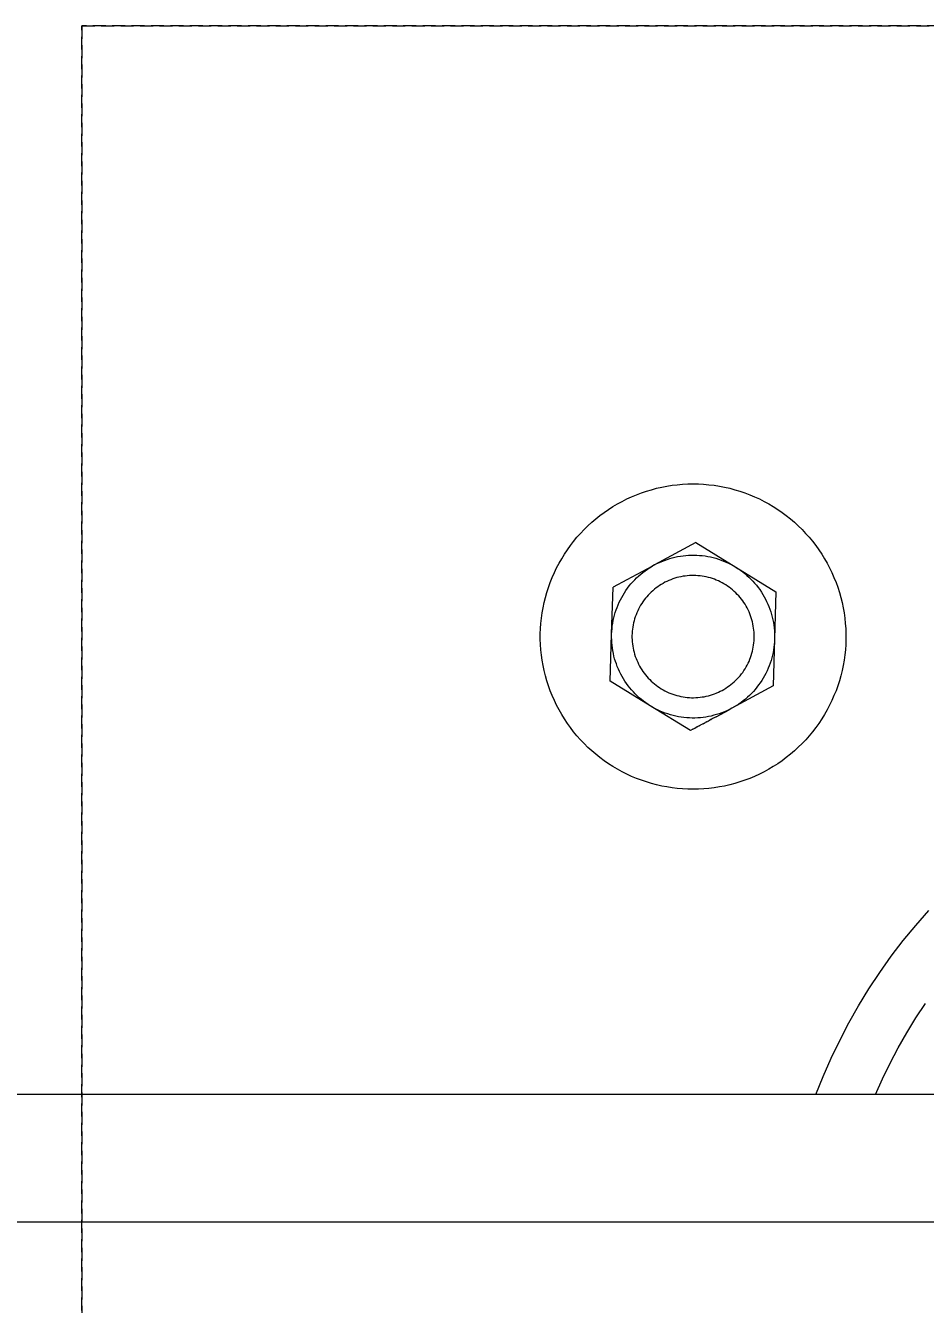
# Model space of a CAD drawing. Header units: millimetres. Extents: x -124 to 15640, y 659 to 4121.
# Drawn here: x 270.8 to 359.1, y 912.4 to 1038 of the extents above; entities that cross this region are included whole.
import ezdxf

# ---------------------------------------------------------------- set-up
doc = ezdxf.new("R2010")
doc.units = ezdxf.units.MM
doc.linetypes.add('HIDDEN', pattern=[1.905, 1.27, -0.635])
doc.layers.add('ZANO_R', color=7, linetype='Continuous', lineweight=0)
doc.layers.add('ZANO_R_przerywana', color=7, linetype='HIDDEN', lineweight=0)
doc.styles.add('Arial', font='arial.ttf')
doc.styles.get("Standard").update_dxf_attribs({"font": 'ARIALUNI.TTF'})
doc.dimstyles.new('pl i ang', dxfattribs={"dimtxt": 50, "dimasz": 50, "dimexe": 1.25, "dimexo": 0.625, "dimgap": 10, "dimtad": 1, "dimtoh": 1, "dimtxsty": 'Standard', "dimcen": 2.5, "dimclrd": 1, "dimclre": 1, "dimclrt": 1, "dimadec": 0, "dimazin": 0, "dimtfac": 1, "dimtmove": 0, "dimatfit": 3, "dimfxl": 1, "dimarcsym": 1})

# ---------------------------------------------------------------- blocks, each defined once
blk = doc.blocks.new('*D468')
at = {"layer": 'ZANO_R', "color": 1, "lineweight": -2}
for p, q in [((266.29, 1038.02), (96.05, 1038.02)), ((106.05, 828.01), (106.05, 998.02)), ((266.29, 788.01), (96.05, 788.01))]:
    blk.add_line(p, q, dxfattribs=at)
at = {"layer": 'ZANO_R', "color": 1}
for points in [[(112.72, 998.02), (99.39, 998.02), (106.05, 1038.02)], [(99.39, 828.01), (112.72, 828.01), (106.05, 788.01)]]:
    blk.add_solid(points, dxfattribs=at)
at = {"layer": 'ZANO_R', "color": 1, "insert": (75.63, 913.02), "char_height": 40, "attachment_point": 5, "rotation": 90, "style": 'Arial'}
blk.add_mtext('250', dxfattribs=at)

msp = doc.modelspace()

# ---------------------------------------------------------------- linework, layer by layer
at = {"layer": 'ZANO_R'}
for p, q in [((331.21, 992.14), (331.7, 992.3)), ((331.7, 992.3), (332.2, 992.45)), ((332.2, 992.45), (332.7, 992.59)), ((332.7, 992.59), (333.21, 992.7)), ((333.21, 992.7), (333.71, 992.8)), ((333.71, 992.8), (334.23, 992.88)), ((334.23, 992.88), (334.74, 992.94)), ((334.74, 992.94), (335.26, 992.99)), ((335.26, 992.99), (335.77, 993.01)), ((335.77, 993.01), (336.29, 993.02)), ((336.29, 993.02), (336.81, 993.01)), ((336.81, 993.01), (337.32, 992.99)), ((337.32, 992.99), (337.84, 992.94)), ((337.84, 992.94), (338.35, 992.88)), ((338.35, 992.88), (338.87, 992.8)), ((338.87, 992.8), (339.37, 992.7)), ((339.37, 992.7), (339.88, 992.59)), ((339.88, 992.59), (340.38, 992.45)), ((340.38, 992.45), (340.88, 992.3)), ((340.88, 992.3), (341.37, 992.14)), ((328.42, 990.79), (328.87, 991.06)), ((328.87, 991.06), (329.32, 991.3)), ((329.32, 991.3), (329.78, 991.54)), ((329.78, 991.54), (330.25, 991.75)), ((330.25, 991.75), (330.73, 991.95)), ((330.73, 991.95), (331.21, 992.14)), ((341.37, 992.14), (341.85, 991.95)), ((341.85, 991.95), (342.33, 991.75)), ((342.33, 991.75), (342.8, 991.54)), ((342.8, 991.54), (343.26, 991.3)), ((343.26, 991.3), (343.72, 991.06)), ((343.72, 991.06), (344.16, 990.79)), ((326.74, 989.59), (327.14, 989.91)), ((327.14, 989.91), (327.56, 990.22)), ((327.56, 990.22), (327.98, 990.51)), ((327.98, 990.51), (328.42, 990.79)), ((344.16, 990.79), (344.6, 990.51)), ((344.6, 990.51), (345.02, 990.22)), ((345.02, 990.22), (345.44, 989.91)), ((345.44, 989.91), (345.84, 989.59)), ((325.24, 988.16), (325.59, 988.54)), ((325.59, 988.54), (325.96, 988.9)), ((325.96, 988.9), (326.34, 989.25)), ((326.34, 989.25), (326.74, 989.59)), ((345.84, 989.59), (346.24, 989.25)), ((346.24, 989.25), (346.62, 988.9)), ((346.62, 988.9), (346.99, 988.54)), ((346.99, 988.54), (347.34, 988.16)), ((324.25, 986.96), (324.56, 987.37)), ((324.56, 987.37), (324.89, 987.77)), ((324.89, 987.77), (325.24, 988.16)), ((347.34, 988.16), (347.69, 987.77)), ((347.69, 987.77), (348.02, 987.38)), ((348.02, 987.38), (348.33, 986.97)), ((323.39, 985.67), (323.66, 986.11)), ((323.66, 986.11), (323.95, 986.54)), ((323.95, 986.54), (324.25, 986.96)), ((336.56, 987.26), (332.49, 985.06)), ((335.58, 985.99), (335.85, 986.01)), ((335.85, 986.01), (336.12, 986.02)), ((336.12, 986.02), (336.39, 986.02)), ((336.39, 986.02), (336.66, 986.01)), ((336.56, 987.26), (340.49, 984.83)), ((336.66, 986.01), (336.93, 986)), ((348.33, 986.97), (348.64, 986.54)), ((348.64, 986.54), (348.92, 986.11)), ((348.92, 986.11), (349.19, 985.67)), ((322.67, 984.3), (322.89, 984.76)), ((322.89, 984.76), (323.13, 985.22)), ((323.13, 985.22), (323.39, 985.67)), ((332.23, 984.92), (329.8, 983.61)), ((331.8, 984.64), (332.02, 984.79)), ((332.02, 984.79), (332.26, 984.93)), ((332.49, 985.06), (332.23, 984.92)), ((332.26, 984.93), (332.49, 985.06)), ((332.49, 985.06), (332.73, 985.19)), ((332.73, 985.19), (332.98, 985.3)), ((332.98, 985.3), (333.22, 985.41)), ((333.22, 985.41), (333.47, 985.51)), ((333.47, 985.51), (333.73, 985.6)), ((333.73, 985.6), (333.99, 985.68)), ((333.99, 985.68), (334.25, 985.76)), ((334.25, 985.76), (334.51, 985.82)), ((334.51, 985.82), (334.77, 985.88)), ((334.77, 985.88), (335.04, 985.92)), ((335.04, 985.92), (335.31, 985.96)), ((335.31, 985.96), (335.58, 985.99)), ((336.93, 986), (337.19, 985.97)), ((337.19, 985.97), (337.46, 985.94)), ((337.46, 985.94), (337.73, 985.89)), ((337.73, 985.89), (337.99, 985.84)), ((337.99, 985.84), (338.26, 985.78)), ((338.26, 985.78), (338.52, 985.71)), ((338.52, 985.71), (338.78, 985.63)), ((338.78, 985.63), (339.03, 985.54)), ((339.03, 985.54), (339.28, 985.44)), ((339.28, 985.44), (339.53, 985.34)), ((339.53, 985.34), (339.78, 985.22)), ((339.78, 985.22), (340.02, 985.1)), ((340.02, 985.1), (340.26, 984.97)), ((340.26, 984.97), (340.49, 984.83)), ((340.49, 984.83), (344.42, 982.41)), ((340.49, 984.83), (340.72, 984.69)), ((349.19, 985.67), (349.45, 985.22)), ((349.45, 985.22), (349.69, 984.76)), ((349.69, 984.76), (349.92, 984.3)), ((322.27, 983.34), (322.46, 983.82)), ((322.46, 983.82), (322.67, 984.3)), ((329.8, 983.61), (328.43, 982.87)), ((330.37, 983.41), (330.56, 983.6)), ((330.56, 983.6), (330.75, 983.79)), ((330.75, 983.79), (330.95, 983.98)), ((330.95, 983.98), (331.15, 984.15)), ((331.15, 984.15), (331.36, 984.32)), ((331.36, 984.32), (331.58, 984.49)), ((331.58, 984.49), (331.8, 984.64)), ((333.91, 983.53), (333.72, 983.44)), ((334.1, 983.61), (333.91, 983.53)), ((334.3, 983.68), (334.1, 983.61)), ((334.5, 983.75), (334.3, 983.68)), ((334.7, 983.81), (334.5, 983.75)), ((334.9, 983.86), (334.7, 983.81)), ((335.1, 983.9), (334.9, 983.86)), ((335.31, 983.94), (335.1, 983.9)), ((335.51, 983.97), (335.31, 983.94)), ((335.72, 984), (335.51, 983.97)), ((335.93, 984.01), (335.72, 984)), ((336.13, 984.02), (335.93, 984.01)), ((336.34, 984.02), (336.13, 984.02)), ((336.55, 984.02), (336.34, 984.02)), ((336.76, 984), (336.55, 984.02)), ((336.97, 983.98), (336.76, 984)), ((337.17, 983.96), (336.97, 983.98)), ((337.38, 983.92), (337.17, 983.96)), ((337.58, 983.88), (337.38, 983.92)), ((337.79, 983.83), (337.58, 983.88)), ((337.99, 983.78), (337.79, 983.83)), ((338.18, 983.72), (337.99, 983.78)), ((338.38, 983.65), (338.18, 983.72)), ((338.57, 983.57), (338.38, 983.65)), ((338.77, 983.49), (338.57, 983.57)), ((340.72, 984.69), (340.94, 984.53)), ((340.94, 984.53), (341.16, 984.37)), ((341.16, 984.37), (341.37, 984.21)), ((341.37, 984.21), (341.57, 984.03)), ((341.57, 984.03), (341.77, 983.85)), ((341.77, 983.85), (341.97, 983.66)), ((341.97, 983.66), (342.15, 983.47)), ((349.92, 984.3), (350.12, 983.82)), ((350.12, 983.82), (350.32, 983.34)), ((321.79, 981.86), (321.93, 982.36)), ((321.93, 982.36), (322.09, 982.85)), ((322.09, 982.85), (322.27, 983.34)), ((328.29, 978.25), (328.43, 982.87)), ((329.41, 982.1), (329.55, 982.33)), ((329.55, 982.33), (329.7, 982.56)), ((329.7, 982.56), (329.86, 982.78)), ((329.86, 982.78), (330.02, 982.99)), ((330.02, 982.99), (330.19, 983.2)), ((330.19, 983.2), (330.37, 983.41)), ((332.03, 982.25), (331.89, 982.1)), ((332.18, 982.39), (332.03, 982.25)), ((332.33, 982.53), (332.18, 982.39)), ((332.49, 982.67), (332.33, 982.53)), ((332.66, 982.8), (332.49, 982.67)), ((332.82, 982.92), (332.66, 982.8)), ((333, 983.04), (332.82, 982.92)), ((333.17, 983.15), (333, 983.04)), ((333.35, 983.25), (333.17, 983.15)), ((333.53, 983.35), (333.35, 983.25)), ((333.72, 983.44), (333.53, 983.35)), ((338.95, 983.4), (338.77, 983.49)), ((339.14, 983.3), (338.95, 983.4)), ((339.32, 983.2), (339.14, 983.3)), ((339.5, 983.09), (339.32, 983.2)), ((339.67, 982.98), (339.5, 983.09)), ((339.84, 982.86), (339.67, 982.98)), ((340.01, 982.73), (339.84, 982.86)), ((340.17, 982.6), (340.01, 982.73)), ((340.33, 982.46), (340.17, 982.6)), ((340.48, 982.32), (340.33, 982.46)), ((340.62, 982.17), (340.48, 982.32)), ((342.15, 983.47), (342.33, 983.26)), ((342.33, 983.26), (342.51, 983.06)), ((342.51, 983.06), (342.67, 982.84)), ((342.67, 982.84), (342.83, 982.63)), ((342.83, 982.63), (342.99, 982.4)), ((342.99, 982.4), (343.13, 982.17)), ((344.42, 982.41), (344.15, 973.18)), ((350.32, 983.34), (350.49, 982.86)), ((350.49, 982.86), (350.65, 982.36)), ((350.65, 982.36), (350.79, 981.86)), ((321.56, 980.85), (321.67, 981.36)), ((321.67, 981.36), (321.79, 981.86)), ((328.82, 980.89), (328.92, 981.14)), ((328.92, 981.14), (329.03, 981.39)), ((329.03, 981.39), (329.15, 981.63)), ((329.15, 981.63), (329.28, 981.87)), ((329.28, 981.87), (329.41, 982.1)), ((331.14, 981.1), (331.04, 980.92)), ((331.25, 981.27), (331.14, 981.1)), ((331.36, 981.45), (331.25, 981.27)), ((331.49, 981.62), (331.36, 981.45)), ((331.61, 981.78), (331.49, 981.62)), ((331.75, 981.94), (331.61, 981.78)), ((331.89, 982.1), (331.75, 981.94)), ((340.77, 982.02), (340.62, 982.17)), ((340.9, 981.86), (340.77, 982.02)), ((341.03, 981.7), (340.9, 981.86)), ((341.16, 981.53), (341.03, 981.7)), ((341.28, 981.36), (341.16, 981.53)), ((341.39, 981.19), (341.28, 981.36)), ((341.5, 981.01), (341.39, 981.19)), ((341.6, 980.83), (341.5, 981.01)), ((343.13, 982.17), (343.27, 981.94)), ((343.27, 981.94), (343.39, 981.7)), ((343.39, 981.7), (343.51, 981.46)), ((343.51, 981.46), (343.63, 981.21)), ((343.63, 981.21), (343.73, 980.97)), ((350.79, 981.86), (350.91, 981.36)), ((350.91, 981.36), (351.02, 980.85)), ((321.35, 979.31), (321.4, 979.83)), ((321.4, 979.83), (321.47, 980.34)), ((321.47, 980.34), (321.56, 980.85)), ((328.45, 979.59), (328.5, 979.86)), ((328.5, 979.86), (328.57, 980.12)), ((328.57, 980.12), (328.65, 980.38)), ((328.65, 980.38), (328.73, 980.64)), ((328.73, 980.64), (328.82, 980.89)), ((330.55, 979.77), (330.49, 979.57)), ((330.61, 979.97), (330.55, 979.77)), ((330.69, 980.16), (330.61, 979.97)), ((330.76, 980.35), (330.69, 980.16)), ((330.85, 980.55), (330.76, 980.35)), ((330.94, 980.73), (330.85, 980.55)), ((331.04, 980.92), (330.94, 980.73)), ((341.69, 980.64), (341.6, 980.83)), ((341.78, 980.45), (341.69, 980.64)), ((341.86, 980.26), (341.78, 980.45)), ((341.93, 980.06), (341.86, 980.26)), ((342, 979.87), (341.93, 980.06)), ((342.06, 979.67), (342, 979.87)), ((343.73, 980.97), (343.83, 980.71)), ((343.83, 980.71), (343.91, 980.46)), ((343.91, 980.46), (343.99, 980.2)), ((343.99, 980.2), (344.06, 979.94)), ((344.06, 979.94), (344.12, 979.67)), ((351.02, 980.85), (351.11, 980.34)), ((351.11, 980.34), (351.18, 979.83)), ((351.18, 979.83), (351.23, 979.32)), ((321.29, 978.28), (321.31, 978.8)), ((321.31, 978.8), (321.35, 979.31)), ((328.29, 978.25), (328.31, 978.52)), ((328.31, 978.52), (328.33, 978.79)), ((328.33, 978.79), (328.36, 979.06)), ((328.36, 979.06), (328.4, 979.33)), ((328.4, 979.33), (328.45, 979.59)), ((330.31, 978.54), (330.3, 978.33)), ((330.34, 978.75), (330.31, 978.54)), ((330.36, 978.96), (330.34, 978.75)), ((330.4, 979.16), (330.36, 978.96)), ((330.44, 979.37), (330.4, 979.16)), ((330.49, 979.57), (330.44, 979.37)), ((342.11, 979.47), (342.06, 979.67)), ((342.16, 979.26), (342.11, 979.47)), ((342.2, 979.06), (342.16, 979.26)), ((342.23, 978.85), (342.2, 979.06)), ((342.26, 978.65), (342.23, 978.85)), ((342.28, 978.44), (342.26, 978.65)), ((344.12, 979.67), (344.17, 979.41)), ((344.17, 979.41), (344.21, 979.14)), ((344.21, 979.14), (344.25, 978.87)), ((344.25, 978.87), (344.27, 978.6)), ((344.27, 978.6), (344.28, 978.33)), ((351.23, 979.32), (351.27, 978.8)), ((351.27, 978.8), (351.29, 978.28)), ((321.29, 977.76), (321.29, 978.28)), ((321.31, 977.25), (321.29, 977.76)), ((321.35, 976.73), (321.31, 977.25)), ((328.16, 973.64), (328.29, 978.25)), ((328.29, 977.98), (328.29, 978.25)), ((328.3, 977.71), (328.29, 977.98)), ((328.31, 977.44), (328.3, 977.71)), ((328.34, 977.17), (328.31, 977.44)), ((330.3, 978.33), (330.29, 978.13)), ((330.29, 978.13), (330.29, 977.92)), ((330.29, 977.92), (330.3, 977.71)), ((330.3, 977.71), (330.31, 977.5)), ((330.31, 977.5), (330.34, 977.3)), ((330.34, 977.3), (330.36, 977.09)), ((342.23, 977.19), (342.26, 977.4)), ((342.26, 977.4), (342.28, 977.61)), ((342.29, 978.23), (342.28, 978.44)), ((342.28, 977.61), (342.29, 977.81)), ((342.29, 978.02), (342.29, 978.23)), ((342.29, 977.81), (342.29, 978.02)), ((344.25, 977.25), (344.22, 976.99)), ((344.28, 977.52), (344.25, 977.25)), ((344.28, 978.33), (344.29, 978.06)), ((344.29, 977.79), (344.28, 977.52)), ((344.29, 978.06), (344.29, 977.79)), ((351.27, 977.25), (351.24, 976.73)), ((351.29, 977.76), (351.27, 977.25)), ((351.29, 978.28), (351.29, 977.76)), ((321.4, 976.21), (321.35, 976.73)), ((321.47, 975.7), (321.4, 976.21)), ((328.37, 976.9), (328.34, 977.17)), ((328.41, 976.64), (328.37, 976.9)), ((328.46, 976.37), (328.41, 976.64)), ((328.52, 976.11), (328.46, 976.37)), ((328.59, 975.85), (328.52, 976.11)), ((330.36, 977.09), (330.4, 976.88)), ((330.4, 976.88), (330.44, 976.68)), ((330.44, 976.68), (330.49, 976.48)), ((330.49, 976.48), (330.55, 976.28)), ((330.55, 976.28), (330.61, 976.08)), ((330.61, 976.08), (330.69, 975.88)), ((341.86, 975.79), (341.93, 975.98)), ((341.93, 975.98), (342, 976.18)), ((342, 976.18), (342.06, 976.38)), ((342.06, 976.38), (342.11, 976.58)), ((342.11, 976.58), (342.16, 976.78)), ((342.16, 976.78), (342.2, 976.99)), ((342.2, 976.99), (342.23, 977.19)), ((344.08, 976.19), (344.01, 975.93)), ((344.14, 976.45), (344.08, 976.19)), ((344.18, 976.72), (344.14, 976.45)), ((344.22, 976.99), (344.18, 976.72)), ((351.18, 976.22), (351.11, 975.7)), ((351.24, 976.73), (351.18, 976.22)), ((321.56, 975.19), (321.47, 975.7)), ((321.67, 974.68), (321.56, 975.19)), ((328.67, 975.59), (328.59, 975.85)), ((328.76, 975.33), (328.67, 975.59)), ((328.85, 975.08), (328.76, 975.33)), ((328.96, 974.83), (328.85, 975.08)), ((329.07, 974.58), (328.96, 974.83)), ((330.69, 975.88), (330.76, 975.69)), ((330.76, 975.69), (330.85, 975.5)), ((330.85, 975.5), (330.94, 975.31)), ((330.94, 975.31), (331.04, 975.13)), ((331.04, 975.13), (331.14, 974.95)), ((331.14, 974.95), (331.25, 974.77)), ((331.25, 974.77), (331.36, 974.6)), ((341.28, 974.68), (341.39, 974.86)), ((341.39, 974.86), (341.5, 975.04)), ((341.5, 975.04), (341.6, 975.22)), ((341.6, 975.22), (341.69, 975.41)), ((341.69, 975.41), (341.78, 975.59)), ((341.78, 975.59), (341.86, 975.79)), ((343.66, 974.91), (343.55, 974.66)), ((343.76, 975.16), (343.66, 974.91)), ((343.85, 975.41), (343.76, 975.16)), ((343.94, 975.67), (343.85, 975.41)), ((344.01, 975.93), (343.94, 975.67)), ((351.02, 975.19), (350.91, 974.69)), ((351.11, 975.7), (351.02, 975.19)), ((321.79, 974.18), (321.67, 974.68)), ((321.93, 973.68), (321.79, 974.18)), ((322.09, 973.19), (321.93, 973.68)), ((332.09, 971.21), (328.16, 973.64)), ((329.19, 974.34), (329.07, 974.58)), ((329.32, 974.1), (329.19, 974.34)), ((329.45, 973.87), (329.32, 974.1)), ((329.6, 973.64), (329.45, 973.87)), ((329.75, 973.42), (329.6, 973.64)), ((331.36, 974.6), (331.49, 974.43)), ((331.49, 974.43), (331.61, 974.26)), ((331.61, 974.26), (331.75, 974.1)), ((331.75, 974.1), (331.89, 973.95)), ((331.89, 973.95), (332.03, 973.8)), ((332.03, 973.8), (332.18, 973.65)), ((332.18, 973.65), (332.33, 973.51)), ((332.33, 973.51), (332.49, 973.38)), ((340.01, 973.31), (340.17, 973.45)), ((340.17, 973.45), (340.33, 973.58)), ((340.33, 973.58), (340.48, 973.73)), ((340.48, 973.73), (340.62, 973.87)), ((340.62, 973.87), (340.77, 974.03)), ((340.77, 974.03), (340.9, 974.18)), ((340.9, 974.18), (341.03, 974.35)), ((341.03, 974.35), (341.16, 974.51)), ((341.16, 974.51), (341.28, 974.68)), ((342.88, 973.49), (342.72, 973.27)), ((343.03, 973.71), (342.88, 973.49)), ((343.17, 973.94), (343.03, 973.71)), ((343.31, 974.18), (343.17, 973.94)), ((343.43, 974.41), (343.31, 974.18)), ((343.55, 974.66), (343.43, 974.41)), ((350.65, 973.68), (350.49, 973.19)), ((350.79, 974.18), (350.65, 973.68)), ((350.91, 974.69), (350.79, 974.18)), ((322.27, 972.7), (322.09, 973.19)), ((322.46, 972.22), (322.27, 972.7)), ((322.67, 971.75), (322.46, 972.22)), ((329.91, 973.2), (329.75, 973.42)), ((330.07, 972.99), (329.91, 973.2)), ((330.25, 972.78), (330.07, 972.99)), ((330.43, 972.58), (330.25, 972.78)), ((330.61, 972.39), (330.43, 972.58)), ((330.81, 972.2), (330.61, 972.39)), ((331.01, 972.01), (330.81, 972.2)), ((332.49, 973.38), (332.66, 973.25)), ((332.66, 973.25), (332.82, 973.13)), ((332.82, 973.13), (333, 973.01)), ((333, 973.01), (333.17, 972.9)), ((333.17, 972.9), (333.35, 972.79)), ((333.35, 972.79), (333.53, 972.69)), ((333.53, 972.69), (333.72, 972.6)), ((333.72, 972.6), (333.91, 972.51)), ((333.91, 972.51), (334.1, 972.44)), ((334.1, 972.44), (334.3, 972.36)), ((334.3, 972.36), (334.5, 972.3)), ((334.5, 972.3), (334.7, 972.24)), ((334.7, 972.24), (334.9, 972.19)), ((337.58, 972.16), (337.79, 972.21)), ((337.79, 972.21), (337.99, 972.27)), ((337.99, 972.27), (338.18, 972.33)), ((338.18, 972.33), (338.38, 972.4)), ((338.38, 972.4), (338.57, 972.47)), ((338.57, 972.47), (338.77, 972.56)), ((338.77, 972.56), (338.95, 972.65)), ((338.95, 972.65), (339.14, 972.74)), ((339.14, 972.74), (339.32, 972.84)), ((339.32, 972.84), (339.5, 972.95)), ((339.5, 972.95), (339.67, 973.07)), ((339.67, 973.07), (339.84, 973.19)), ((339.84, 973.19), (340.01, 973.31)), ((344.15, 973.18), (340.09, 970.98)), ((341.83, 972.25), (341.63, 972.07)), ((342.02, 972.44), (341.83, 972.25)), ((342.21, 972.64), (342.02, 972.44)), ((342.39, 972.84), (342.21, 972.64)), ((342.56, 973.05), (342.39, 972.84)), ((342.72, 973.27), (342.56, 973.05)), ((350.12, 972.22), (349.92, 971.75)), ((350.32, 972.7), (350.12, 972.22)), ((350.49, 973.19), (350.32, 972.7)), ((322.89, 971.28), (322.67, 971.75)), ((323.13, 970.82), (322.89, 971.28)), ((331.21, 971.84), (331.01, 972.01)), ((331.43, 971.67), (331.21, 971.84)), ((331.64, 971.51), (331.43, 971.67)), ((331.87, 971.36), (331.64, 971.51)), ((332.09, 971.21), (331.87, 971.36)), ((336.03, 968.79), (332.09, 971.21)), ((332.33, 971.07), (332.09, 971.21)), ((332.56, 970.94), (332.33, 971.07)), ((332.8, 970.82), (332.56, 970.94)), ((334.9, 972.19), (335.1, 972.14)), ((335.1, 972.14), (335.31, 972.1)), ((335.31, 972.1), (335.51, 972.07)), ((335.51, 972.07), (335.72, 972.05)), ((335.72, 972.05), (335.93, 972.03)), ((335.93, 972.03), (336.13, 972.02)), ((336.13, 972.02), (336.34, 972.02)), ((336.34, 972.02), (336.55, 972.03)), ((336.55, 972.03), (336.76, 972.04)), ((336.76, 972.04), (336.97, 972.06)), ((336.97, 972.06), (337.17, 972.09)), ((337.17, 972.09), (337.38, 972.12)), ((337.38, 972.12), (337.58, 972.16)), ((340.09, 970.98), (339.83, 970.84)), ((340.09, 970.98), (339.85, 970.86)), ((340.33, 971.11), (340.09, 970.98)), ((340.56, 971.26), (340.33, 971.11)), ((340.78, 971.4), (340.56, 971.26)), ((341, 971.56), (340.78, 971.4)), ((341.22, 971.72), (341, 971.56)), ((341.43, 971.89), (341.22, 971.72)), ((341.63, 972.07), (341.43, 971.89)), ((349.69, 971.28), (349.45, 970.82)), ((349.92, 971.75), (349.69, 971.28)), ((323.39, 970.37), (323.13, 970.82)), ((323.66, 969.93), (323.39, 970.37)), ((323.95, 969.5), (323.66, 969.93)), ((333.05, 970.71), (332.8, 970.82)), ((333.3, 970.6), (333.05, 970.71)), ((333.55, 970.51), (333.3, 970.6)), ((333.81, 970.42), (333.55, 970.51)), ((334.06, 970.34), (333.81, 970.42)), ((334.32, 970.27), (334.06, 970.34)), ((334.59, 970.21), (334.32, 970.27)), ((334.85, 970.15), (334.59, 970.21)), ((335.12, 970.11), (334.85, 970.15)), ((335.39, 970.07), (335.12, 970.11)), ((335.66, 970.05), (335.39, 970.07)), ((335.93, 970.03), (335.66, 970.05)), ((336.2, 970.02), (335.93, 970.03)), ((336.47, 970.02), (336.2, 970.02)), ((336.74, 970.04), (336.47, 970.02)), ((337.01, 970.05), (336.74, 970.04)), ((337.27, 970.08), (337.01, 970.05)), ((337.54, 970.12), (337.27, 970.08)), ((337.81, 970.17), (337.54, 970.12)), ((337.65, 969.66), (337.7, 969.69)), ((337.77, 969.73), (337.7, 969.69)), ((337.77, 969.73), (337.82, 969.76)), ((338.07, 970.22), (337.81, 970.17)), ((337.9, 969.8), (337.82, 969.76)), ((337.9, 969.8), (337.94, 969.82)), ((338.03, 969.87), (337.94, 969.82)), ((338.03, 969.87), (338.06, 969.89)), ((338.15, 969.94), (338.06, 969.89)), ((338.34, 970.29), (338.07, 970.22)), ((338.15, 969.94), (338.19, 969.96)), ((338.28, 970.01), (338.19, 969.96)), ((338.28, 970.01), (338.33, 970.03)), ((338.41, 970.08), (338.33, 970.03)), ((338.6, 970.36), (338.34, 970.29)), ((338.41, 970.08), (338.48, 970.11)), ((338.54, 970.15), (338.48, 970.11)), ((338.54, 970.15), (339.83, 970.84)), ((338.85, 970.44), (338.6, 970.36)), ((339.11, 970.53), (338.85, 970.44)), ((339.36, 970.63), (339.11, 970.53)), ((339.61, 970.74), (339.36, 970.63)), ((339.85, 970.86), (339.61, 970.74)), ((348.92, 969.93), (348.64, 969.5)), ((349.19, 970.37), (348.92, 969.93)), ((349.45, 970.82), (349.19, 970.37)), ((324.25, 969.08), (323.95, 969.5)), ((324.56, 968.67), (324.25, 969.08)), ((324.89, 968.27), (324.56, 968.67)), ((336.27, 968.92), (336.03, 968.79)), ((336.27, 968.92), (336.33, 968.95)), ((336.4, 968.99), (336.33, 968.95)), ((336.4, 968.99), (336.49, 969.04)), ((336.77, 969.19), (336.49, 969.04)), ((336.77, 969.19), (336.82, 969.22)), ((336.89, 969.26), (336.82, 969.22)), ((336.89, 969.26), (337, 969.32)), ((337.14, 969.39), (337, 969.32)), ((337.14, 969.39), (337.19, 969.42)), ((337.27, 969.46), (337.19, 969.42)), ((337.27, 969.46), (337.39, 969.52)), ((337.39, 969.53), (337.49, 969.58)), ((337.39, 969.53), (337.39, 969.52)), ((337.52, 969.6), (337.49, 969.58)), ((337.52, 969.6), (337.59, 969.64)), ((337.65, 969.66), (337.59, 969.64)), ((348.02, 968.67), (347.69, 968.27)), ((348.33, 969.08), (348.02, 968.67)), ((348.64, 969.5), (348.33, 969.08)), ((325.24, 967.88), (324.89, 968.27)), ((325.59, 967.51), (325.24, 967.88)), ((325.96, 967.14), (325.59, 967.51)), ((346.99, 967.51), (346.62, 967.15)), ((347.35, 967.88), (346.99, 967.51)), ((347.69, 968.27), (347.35, 967.88)), ((326.34, 966.79), (325.96, 967.14)), ((326.74, 966.46), (326.34, 966.79)), ((327.14, 966.14), (326.74, 966.46)), ((327.56, 965.83), (327.14, 966.14)), ((345.44, 966.14), (345.02, 965.83)), ((345.84, 966.46), (345.44, 966.14)), ((346.24, 966.8), (345.84, 966.46)), ((346.62, 967.15), (346.24, 966.8)), ((327.98, 965.53), (327.56, 965.83)), ((328.42, 965.25), (327.98, 965.53)), ((328.87, 964.99), (328.42, 965.25)), ((329.32, 964.74), (328.87, 964.99)), ((329.78, 964.51), (329.32, 964.74)), ((343.26, 964.74), (342.8, 964.51)), ((343.72, 964.99), (343.26, 964.74)), ((344.16, 965.25), (343.72, 964.99)), ((344.6, 965.53), (344.16, 965.25)), ((345.02, 965.83), (344.6, 965.53)), ((330.25, 964.29), (329.78, 964.51)), ((330.73, 964.09), (330.25, 964.29)), ((331.22, 963.91), (330.73, 964.09)), ((331.71, 963.74), (331.22, 963.91)), ((332.2, 963.59), (331.71, 963.74)), ((332.7, 963.46), (332.2, 963.59)), ((333.21, 963.34), (332.7, 963.46)), ((339.88, 963.46), (339.38, 963.34)), ((340.38, 963.59), (339.88, 963.46)), ((340.88, 963.74), (340.38, 963.59)), ((341.37, 963.91), (340.88, 963.74)), ((341.85, 964.09), (341.37, 963.91)), ((342.33, 964.29), (341.85, 964.09)), ((342.8, 964.51), (342.33, 964.29)), ((333.72, 963.25), (333.21, 963.34)), ((334.23, 963.17), (333.72, 963.25)), ((334.74, 963.1), (334.23, 963.17)), ((335.26, 963.06), (334.74, 963.1)), ((335.77, 963.03), (335.26, 963.06)), ((336.29, 963.02), (335.77, 963.03)), ((336.81, 963.03), (336.29, 963.02)), ((337.33, 963.06), (336.81, 963.03)), ((337.84, 963.1), (337.33, 963.06)), ((338.36, 963.17), (337.84, 963.1)), ((338.87, 963.25), (338.36, 963.17)), ((339.38, 963.34), (338.87, 963.25)), ((358.15, 949.66), (359.43, 951.12)), ((356.92, 948.16), (358.15, 949.66)), ((355.74, 946.62), (356.92, 948.16)), ((354.62, 945.04), (355.74, 946.62)), ((353.55, 943.42), (354.62, 945.04)), ((352.54, 941.76), (353.55, 943.42)), ((351.58, 940.08), (352.54, 941.76)), ((358.15, 940.56), (359.1, 941.99)), ((350.68, 938.36), (351.58, 940.08)), ((357.26, 939.11), (358.15, 940.56)), ((349.84, 936.61), (350.68, 938.36)), ((356.42, 937.63), (357.26, 939.11)), ((355.62, 936.12), (356.42, 937.63)), ((349.07, 934.83), (349.84, 936.61)), ((354.88, 934.59), (355.62, 936.12)), ((348.35, 933.03), (349.07, 934.83)), ((354.18, 933.03), (354.88, 934.59)), ((598.29, 933.03), (204.29, 933.03)), ((201.29, 920.53), (601.29, 920.53))]:
    msp.add_line(p, q, dxfattribs=at)
at = {"layer": 'ZANO_R_przerywana'}
for p, q in [((526.28, 1038.03), (276.28, 1038.01)), ((276.28, 1038.01), (276.29, 788.01)), ((276.29, 1038.02), (526.29, 1038.03)), ((276.3, 788.02), (276.29, 1038.02))]:
    msp.add_line(p, q, dxfattribs=at)

# ---------------------------------------------------------------- dimensions: what is measured, and where the dimension line sits
at = {"layer": 'ZANO_R'}
dim = msp.add_linear_dim(base=(106.05, 1038.02), p1=(276.29, 788.01), p2=(276.29, 1038.02), angle=90, dimstyle='pl i ang', override={"dimtxt": 40, "dimasz": 40, "dimexe": 10, "dimexo": 10, "dimtoh": 0, "dimdec": 0, "dimtxsty": 'Arial', "dimtdec": 0, "dimtmove": 1}, dxfattribs=at)
dim.commit()
dim.dimension.update_dxf_attribs({"geometry": '*D468', "text_midpoint": (75.63, 913.02)})

doc.saveas('drawing.dxf')
